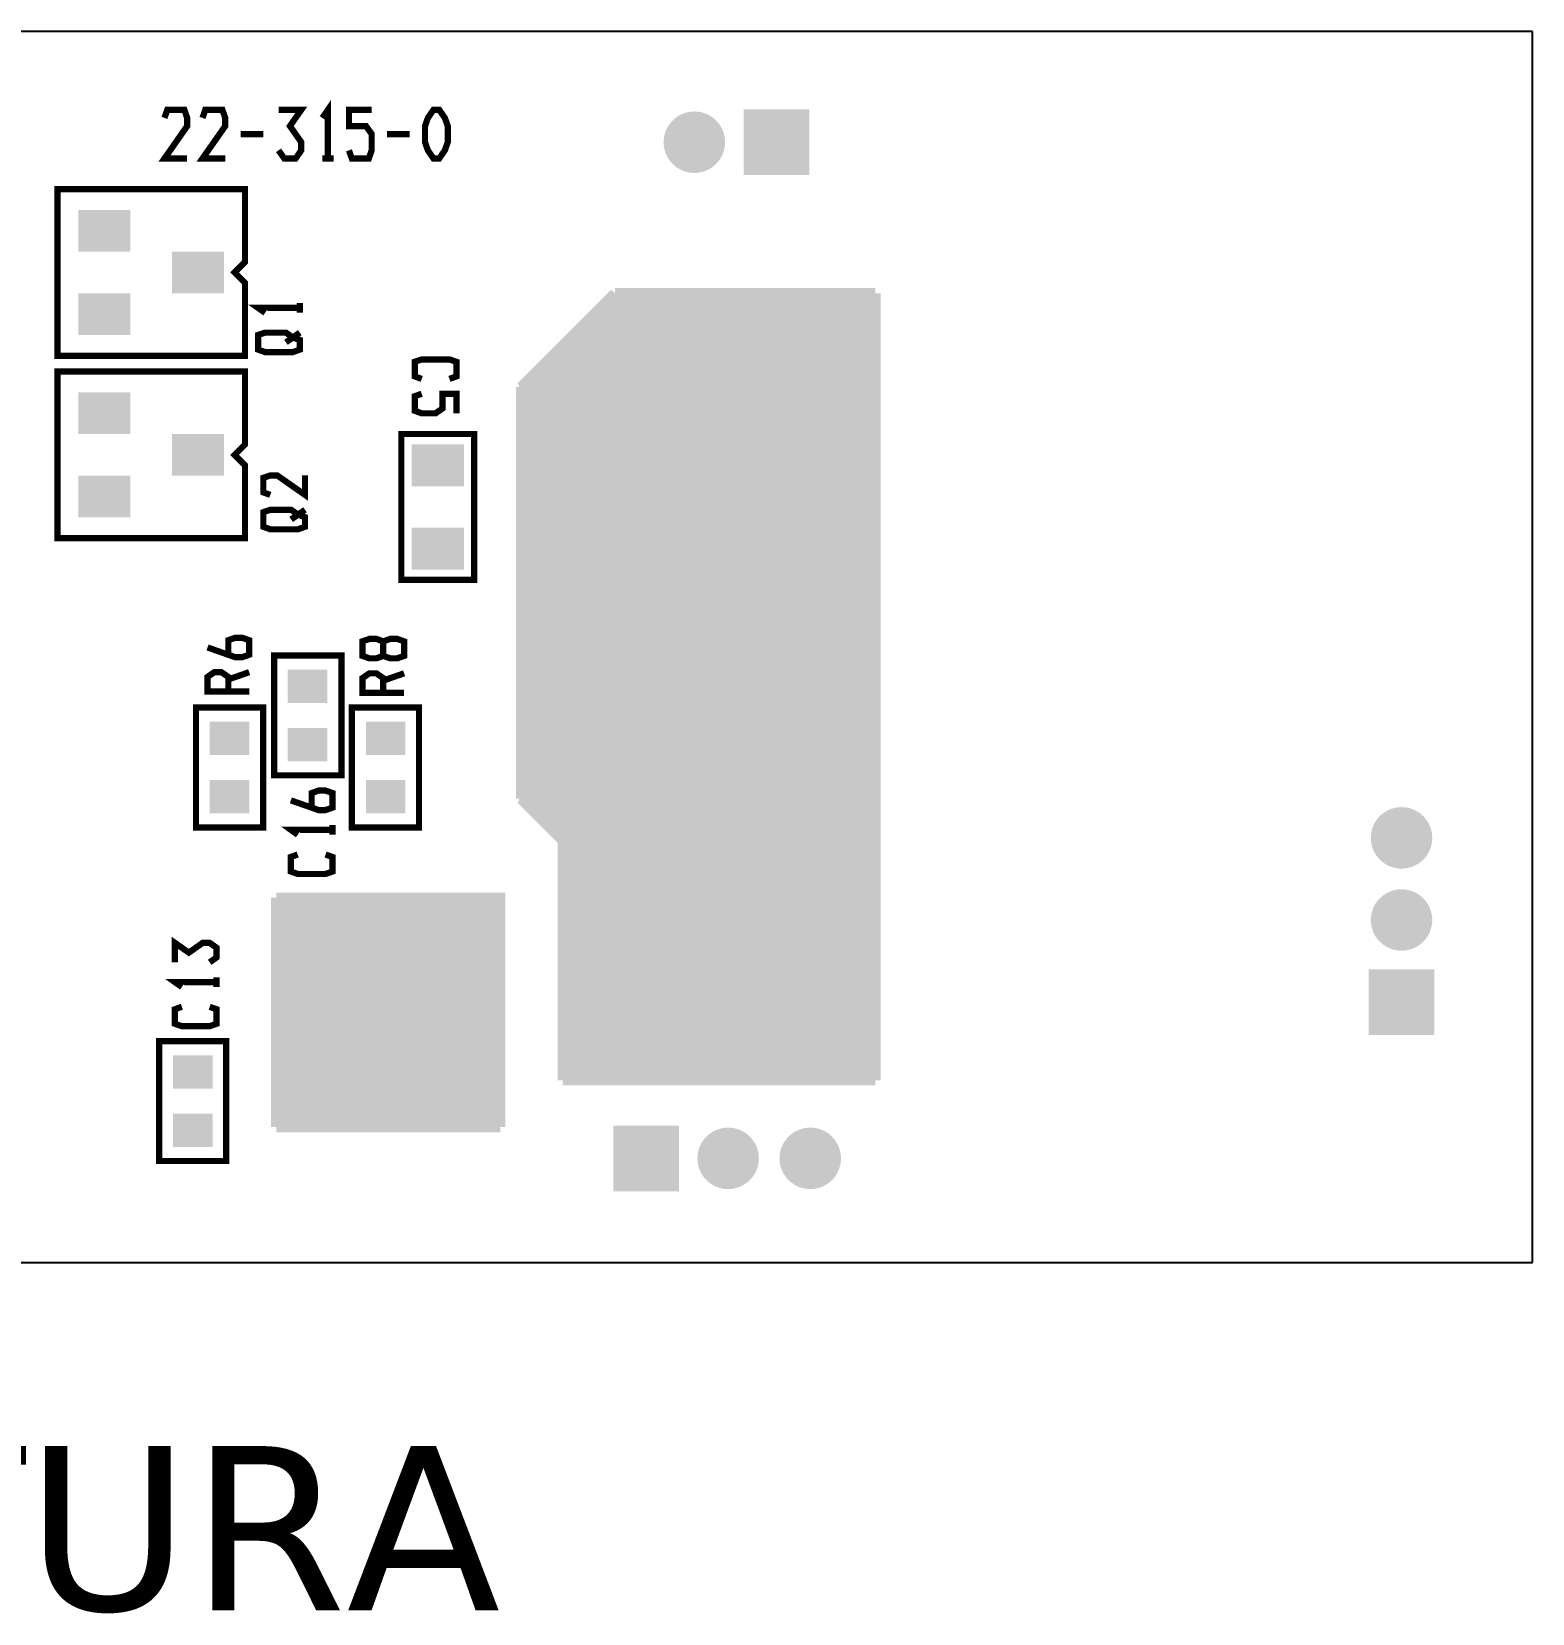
# Model space of a CAD drawing. Extents: x -18 to 89, y -48 to 32.
# Drawn here: x 52.49 to 89.08, y -48.16 to -9.61 of the extents above; entities that cross this region are included whole.
import ezdxf

# ---------------------------------------------------------------- set-up
doc = ezdxf.new("R2010")
doc.units = 0
doc.header["$MEASUREMENT"] = 0
doc.layers.get('0').update_dxf_attribs({"linetype": 'CONTINUOUS'})
for name, color, linetype in [('22-315-0_DRD', 7, 'CONTINUOUS'), ('22-315-0_SMB', 9, 'CONTINUOUS'), ('22-315-0_SSB', 1, 'CONTINUOUS')]:
    doc.layers.add(name, color=color, linetype=linetype)
doc.styles.get("Standard").update_dxf_attribs({"font": 'verdana.ttf', "height": 4})

# ---------------------------------------------------------------- blocks, each defined once
blk = doc.blocks.new('RECTANGLE_2')
blk.add_solid([(0.63627, 0.51308), (0.63627, -0.51308), (-0.63627, 0.51308), (-0.63627, -0.51308)])
blk = doc.blocks.new('RECTANGLE_8')
blk.add_solid([(0.4826, 0.4064), (0.4826, -0.4064), (-0.4826, 0.4064), (-0.4826, -0.4064)])
blk = doc.blocks.new('ROUND_19')
at = {"const_width": 0.7493}
blk.add_lwpolyline([(-0.37465, 0, 1), (0.37465, 0, 1)], format="xyb", close=True, dxfattribs=at)
blk = doc.blocks.new('SQUARE_20')
blk.add_solid([(0.8001, 0.8001), (0.8001, -0.8001), (-0.8001, 0.8001), (-0.8001, -0.8001)])
blk = doc.blocks.new('RECTANGLE_12')
blk.add_solid([(0.635, 0.508), (0.635, -0.508), (-0.635, 0.508), (-0.635, -0.508)])

msp = doc.modelspace()

# ---------------------------------------------------------------- linework, layer by layer
at = {"layer": '22-315-0_DRD'}
for p, q in [((89.076, -9.612), (-17.924, -9.612)), ((89.076, -39.611), (89.076, -9.612)), ((-17.924, -39.611), (82.076, -39.611)), ((82.076, -39.611), (89.076, -39.611))]:
    msp.add_line(p, q, dxfattribs=at)
at = {"layer": '22-315-0_SMB'}
for points, const_width in [([(56.282, -12.703), (55.729, -12.703), (56.282, -11.913), (56.282, -11.715), (56.214, -11.517), (55.797, -11.517), (55.729, -11.715)], 0.152), ([(57.21, -12.703), (56.656, -12.703), (57.21, -11.913), (57.21, -11.715), (57.141, -11.517), (56.724, -11.517), (56.656, -11.715)], 0.152), ([(58.51, -12.505), (58.65, -12.703), (58.927, -12.703), (59.064, -12.505), (59.064, -12.306), (58.787, -11.913), (59.064, -11.517), (58.51, -11.517)], 0.152), ([(59.714, -12.703), (59.714, -11.517), (59.577, -11.715)], 0.152), ([(60.227, -12.505), (60.296, -12.703), (60.71, -12.703), (60.781, -12.505), (60.781, -12.108), (60.641, -11.913), (60.227, -11.913), (60.227, -11.517), (60.781, -11.517)], 0.152), ([(62.287, -12.703), (62.15, -12.505), (62.081, -12.306), (62.081, -11.913), (62.15, -11.715), (62.287, -11.517), (62.427, -11.517), (62.564, -11.715), (62.635, -11.913), (62.635, -12.306), (62.564, -12.505), (62.427, -12.703), (62.287, -12.703)], 0.152), ([(58.137, -12.108), (57.583, -12.108)], 0.152), ([(61.708, -12.108), (61.154, -12.108)], 0.152), ([(59.854, -12.703), (59.577, -12.703)], 0.152), ([(66.709, -15.989), (64.423, -18.275)], 0.254), ([(66.557, -16.142), (66.557, -35.166)], 0.254), ([(66.608, -16.091), (73.059, -16.091)], 0.254), ([(66.709, -15.989), (73.059, -15.989)], 0.254), ([(66.785, -15.989), (66.785, -35.166)], 0.254), ([(67.014, -15.989), (67.014, -35.166)], 0.254), ([(67.243, -15.989), (67.243, -35.166)], 0.254), ([(67.471, -15.989), (67.471, -35.166)], 0.254), ([(67.7, -15.989), (67.7, -35.166)], 0.254), ([(67.928, -15.989), (67.928, -35.166)], 0.254), ([(68.157, -15.989), (68.157, -35.166)], 0.254), ([(68.386, -15.989), (68.386, -35.166)], 0.254), ([(68.614, -15.989), (68.614, -35.166)], 0.254), ([(68.843, -15.989), (68.843, -35.166)], 0.254), ([(69.071, -15.989), (69.071, -35.166)], 0.254), ([(69.3, -15.989), (69.3, -35.166)], 0.254), ([(69.529, -15.989), (69.529, -35.166)], 0.254), ([(69.757, -15.989), (69.757, -35.166)], 0.254), ([(69.986, -15.989), (69.986, -35.166)], 0.254), ([(70.214, -15.989), (70.214, -35.166)], 0.254), ([(70.443, -15.989), (70.443, -35.166)], 0.254), ([(70.672, -15.989), (70.672, -35.166)], 0.254), ([(70.9, -15.989), (70.9, -35.166)], 0.254), ([(71.129, -15.989), (71.129, -35.166)], 0.254), ([(71.357, -15.989), (71.357, -35.166)], 0.254), ([(71.586, -15.989), (71.586, -35.166)], 0.254), ([(71.815, -15.989), (71.815, -35.166)], 0.254), ([(72.043, -15.989), (72.043, -35.166)], 0.254), ([(72.272, -15.989), (72.272, -35.166)], 0.254), ([(72.5, -15.989), (72.5, -35.166)], 0.254), ([(72.729, -15.989), (72.729, -35.166)], 0.254), ([(72.958, -15.989), (72.958, -35.166)], 0.254), ([(73.059, -15.989), (73.059, -35.166)], 0.254), ([(66.1, -16.599), (66.1, -35.166)], 0.254), ([(66.15, -16.548), (73.059, -16.548)], 0.254), ([(66.328, -16.37), (66.328, -35.166)], 0.254), ([(66.379, -16.32), (73.059, -16.32)], 0.254), ([(65.642, -17.056), (65.642, -35.166)], 0.254), ([(65.693, -17.005), (73.059, -17.005)], 0.254), ([(65.871, -16.828), (65.871, -35.166)], 0.254), ([(65.922, -16.777), (73.059, -16.777)], 0.254), ([(65.236, -17.463), (73.059, -17.463)], 0.254), ([(65.414, -17.285), (65.414, -29.299)], 0.254), ([(65.465, -17.234), (73.059, -17.234)], 0.254), ([(64.957, -17.742), (64.957, -28.842)], 0.254), ([(65.007, -17.691), (73.059, -17.691)], 0.254), ([(65.185, -17.513), (65.185, -29.07)], 0.254), ([(64.499, -18.199), (64.499, -28.385)], 0.254), ([(64.55, -18.148), (73.059, -18.148)], 0.254), ([(64.728, -17.971), (64.728, -28.613)], 0.254), ([(64.779, -17.92), (73.059, -17.92)], 0.254), ([(64.423, -18.275), (64.423, -28.308)], 0.254), ([(64.423, -18.377), (73.059, -18.377)], 0.254), ([(64.423, -18.606), (73.059, -18.606)], 0.254), ([(64.423, -18.834), (73.059, -18.834)], 0.254), ([(64.423, -19.063), (73.059, -19.063)], 0.254), ([(64.423, -19.291), (73.059, -19.291)], 0.254), ([(64.423, -19.52), (73.059, -19.52)], 0.254), ([(64.423, -19.749), (73.059, -19.749)], 0.254), ([(64.423, -19.977), (73.059, -19.977)], 0.254), ([(64.423, -20.206), (73.059, -20.206)], 0.254), ([(64.423, -20.434), (73.059, -20.434)], 0.254), ([(64.423, -20.663), (73.059, -20.663)], 0.254), ([(64.423, -20.892), (73.059, -20.892)], 0.254), ([(64.423, -21.12), (73.059, -21.12)], 0.254), ([(64.423, -21.349), (73.059, -21.349)], 0.254), ([(64.423, -21.577), (73.059, -21.577)], 0.254), ([(64.423, -21.806), (73.059, -21.806)], 0.254), ([(64.423, -22.035), (73.059, -22.035)], 0.254), ([(64.423, -22.263), (73.059, -22.263)], 0.254), ([(64.423, -22.492), (73.059, -22.492)], 0.254), ([(64.423, -22.72), (73.059, -22.72)], 0.254), ([(64.423, -22.949), (73.059, -22.949)], 0.254), ([(64.423, -23.178), (73.059, -23.178)], 0.254), ([(64.423, -23.406), (73.059, -23.406)], 0.254), ([(64.423, -23.635), (73.059, -23.635)], 0.254), ([(64.423, -23.863), (73.059, -23.863)], 0.254), ([(64.423, -24.092), (73.059, -24.092)], 0.254), ([(64.423, -24.321), (73.059, -24.321)], 0.254), ([(64.423, -24.549), (73.059, -24.549)], 0.254), ([(64.423, -24.778), (73.059, -24.778)], 0.254), ([(64.423, -25.006), (73.059, -25.006)], 0.254), ([(64.423, -25.235), (73.059, -25.235)], 0.254), ([(64.423, -25.464), (73.059, -25.464)], 0.254), ([(64.423, -25.692), (73.059, -25.692)], 0.254), ([(64.423, -25.921), (73.059, -25.921)], 0.254), ([(64.423, -26.149), (73.059, -26.149)], 0.254), ([(64.423, -26.378), (73.059, -26.378)], 0.254), ([(64.423, -26.607), (73.059, -26.607)], 0.254), ([(64.423, -26.835), (73.059, -26.835)], 0.254), ([(64.423, -27.064), (73.059, -27.064)], 0.254), ([(64.423, -27.292), (73.059, -27.292)], 0.254), ([(64.423, -27.521), (73.059, -27.521)], 0.254), ([(64.423, -27.75), (73.059, -27.75)], 0.254), ([(64.423, -27.978), (73.059, -27.978)], 0.254), ([(64.423, -28.207), (73.059, -28.207)], 0.254), ([(64.423, -28.308), (65.439, -29.324)], 0.254), ([(64.55, -28.435), (73.059, -28.435)], 0.254), ([(64.779, -28.664), (73.059, -28.664)], 0.254), ([(65.007, -28.893), (73.059, -28.893)], 0.254), ([(65.236, -29.121), (73.059, -29.121)], 0.254), ([(65.439, -29.324), (65.439, -35.166)], 0.254), ([(65.439, -29.35), (73.059, -29.35)], 0.254), ([(65.439, -29.578), (73.059, -29.578)], 0.254), ([(65.439, -29.807), (73.059, -29.807)], 0.254), ([(65.439, -30.036), (73.059, -30.036)], 0.254), ([(65.439, -30.264), (73.059, -30.264)], 0.254), ([(65.439, -30.493), (73.059, -30.493)], 0.254), ([(58.454, -30.721), (58.454, -36.309)], 0.254), ([(58.454, -30.721), (63.915, -30.721), (63.915, -36.309)], 0.254), ([(58.454, -30.95), (63.915, -30.95)], 0.254), ([(58.556, -30.721), (58.556, -36.309)], 0.254), ([(58.784, -30.721), (58.784, -36.309)], 0.254), ([(59.013, -30.721), (59.013, -36.309)], 0.254), ([(59.242, -30.721), (59.242, -36.309)], 0.254), ([(59.47, -30.721), (59.47, -36.309)], 0.254), ([(59.699, -30.721), (59.699, -36.309)], 0.254), ([(59.927, -30.721), (59.927, -36.309)], 0.254), ([(60.156, -30.721), (60.156, -36.309)], 0.254), ([(60.385, -30.721), (60.385, -36.309)], 0.254), ([(60.613, -30.721), (60.613, -36.309)], 0.254), ([(60.842, -30.721), (60.842, -36.309)], 0.254), ([(61.07, -30.721), (61.07, -36.309)], 0.254), ([(61.299, -30.721), (61.299, -36.309)], 0.254), ([(61.528, -30.721), (61.528, -36.309)], 0.254), ([(61.756, -30.721), (61.756, -36.309)], 0.254), ([(61.985, -30.721), (61.985, -36.309)], 0.254), ([(62.213, -30.721), (62.213, -36.309)], 0.254), ([(62.442, -30.721), (62.442, -36.309)], 0.254), ([(62.671, -30.721), (62.671, -36.309)], 0.254), ([(62.899, -30.721), (62.899, -36.309)], 0.254), ([(63.128, -30.721), (63.128, -36.309)], 0.254), ([(63.356, -30.721), (63.356, -36.309)], 0.254), ([(63.585, -30.721), (63.585, -36.309)], 0.254), ([(63.814, -30.721), (63.814, -36.309)], 0.254), ([(65.439, -30.721), (73.059, -30.721)], 0.254), ([(65.439, -30.95), (73.059, -30.95)], 0.254), ([(58.454, -31.179), (63.915, -31.179)], 0.254), ([(65.439, -31.179), (73.059, -31.179)], 0.254), ([(58.454, -31.407), (63.915, -31.407)], 0.254), ([(58.454, -31.636), (63.915, -31.636)], 0.254), ([(65.439, -31.407), (73.059, -31.407)], 0.254), ([(65.439, -31.636), (73.059, -31.636)], 0.254), ([(58.454, -31.864), (63.915, -31.864)], 0.254), ([(58.454, -32.093), (63.915, -32.093)], 0.254), ([(65.439, -31.864), (73.059, -31.864)], 0.254), ([(65.439, -32.093), (73.059, -32.093)], 0.254), ([(58.454, -32.322), (63.915, -32.322)], 0.254), ([(65.439, -32.322), (73.059, -32.322)], 0.254), ([(58.454, -32.55), (63.915, -32.55)], 0.254), ([(58.454, -32.779), (63.915, -32.779)], 0.254), ([(65.439, -32.55), (73.059, -32.55)], 0.254), ([(65.439, -32.779), (73.059, -32.779)], 0.254), ([(58.454, -33.007), (63.915, -33.007)], 0.254), ([(58.454, -33.236), (63.915, -33.236)], 0.254), ([(65.439, -33.007), (73.059, -33.007)], 0.254), ([(65.439, -33.236), (73.059, -33.236)], 0.254), ([(58.454, -33.465), (63.915, -33.465)], 0.254), ([(65.439, -33.465), (73.059, -33.465)], 0.254), ([(58.454, -33.693), (63.915, -33.693)], 0.254), ([(58.454, -33.922), (63.915, -33.922)], 0.254), ([(65.439, -33.693), (73.059, -33.693)], 0.254), ([(65.439, -33.922), (73.059, -33.922)], 0.254), ([(58.454, -34.15), (63.915, -34.15)], 0.254), ([(58.454, -34.379), (63.915, -34.379)], 0.254), ([(65.439, -34.15), (73.059, -34.15)], 0.254), ([(65.439, -34.379), (73.059, -34.379)], 0.254), ([(58.454, -34.608), (63.915, -34.608)], 0.254), ([(65.439, -34.608), (73.059, -34.608)], 0.254), ([(58.454, -34.836), (63.915, -34.836)], 0.254), ([(58.454, -35.065), (63.915, -35.065)], 0.254), ([(65.439, -34.836), (73.059, -34.836)], 0.254), ([(65.439, -35.065), (73.059, -35.065)], 0.254), ([(65.439, -35.166), (73.059, -35.166)], 0.254), ([(58.454, -35.293), (63.915, -35.293)], 0.254), ([(58.454, -35.522), (63.915, -35.522)], 0.254), ([(58.454, -35.751), (63.915, -35.751)], 0.254), ([(58.454, -35.979), (63.915, -35.979)], 0.254), ([(58.454, -36.208), (63.915, -36.208)], 0.254), ([(58.454, -36.309), (63.915, -36.309)], 0.254)]:
    msp.add_lwpolyline(points, dxfattribs=dict(at, const_width=const_width))
at = {"layer": '22-315-0_SSB', "const_width": 0.152}
for points in [[(53.12, -13.449), (53.12, -17.513), (57.692, -17.513), (57.692, -15.735), (57.438, -15.481), (57.692, -15.227), (57.692, -13.449), (53.12, -13.449)], [(59.028, -16.228), (59.028, -16.464)], [(59.028, -16.345), (58.012, -16.345), (58.182, -16.464)], [(58.858, -17.422), (59.028, -17.361), (59.028, -17.125), (58.858, -17.066), (58.69, -16.947), (58.182, -16.947), (58.012, -17.005), (58.012, -17.361), (58.182, -17.422), (58.858, -17.422)], [(58.69, -17.183), (59.028, -16.947)], [(62, -18.075), (61.83, -18.014), (61.83, -17.658), (62, -17.6), (62.676, -17.6), (62.846, -17.658), (62.846, -18.014), (62.676, -18.075)], [(53.12, -17.894), (53.12, -21.958), (57.692, -21.958), (57.692, -20.18), (57.438, -19.926), (57.692, -19.672), (57.692, -17.894), (53.12, -17.894)], [(62, -18.438), (61.83, -18.496), (61.83, -18.852), (62, -18.913), (62.338, -18.913), (62.508, -18.794), (62.508, -18.438), (62.846, -18.438), (62.846, -18.913)], [(61.502, -19.418), (61.502, -22.974), (63.28, -22.974), (63.28, -19.418), (61.502, -19.418)], [(59.155, -20.427), (59.155, -20.902), (58.477, -20.427), (58.309, -20.427), (58.139, -20.485), (58.139, -20.841), (58.309, -20.902)], [(58.985, -21.74), (59.155, -21.679), (59.155, -21.443), (58.985, -21.384), (58.817, -21.265), (58.309, -21.265), (58.139, -21.323), (58.139, -21.679), (58.309, -21.74), (58.985, -21.74)], [(58.817, -21.501), (59.155, -21.265)], [(57.286, -24.798), (57.286, -24.443), (57.453, -24.384), (57.624, -24.384), (57.794, -24.443), (57.794, -24.798), (57.624, -24.857), (57.453, -24.857), (56.778, -24.62)], [(61.063, -24.471), (60.895, -24.412), (60.725, -24.412), (60.555, -24.471), (60.555, -24.826), (60.725, -24.885), (60.895, -24.885), (61.063, -24.826), (61.063, -24.471), (61.233, -24.412), (61.403, -24.412), (61.571, -24.471), (61.571, -24.826), (61.403, -24.885), (61.233, -24.885), (61.063, -24.826)], [(60.042, -27.737), (60.042, -24.816), (58.403, -24.816), (58.403, -27.737), (60.042, -27.737)], [(57.286, -25.695), (57.286, -25.339), (57.116, -25.222), (56.945, -25.222), (56.778, -25.339), (56.778, -25.695), (57.794, -25.695)], [(57.286, -25.4), (57.794, -25.222)], [(61.063, -25.723), (61.063, -25.367), (60.895, -25.25), (60.725, -25.25), (60.555, -25.367), (60.555, -25.723), (61.571, -25.723)], [(61.063, -25.428), (61.571, -25.25)], [(58.137, -29.007), (58.137, -26.086), (56.498, -26.086), (56.498, -29.007), (58.137, -29.007)], [(60.296, -26.086), (60.296, -29.007), (61.934, -29.007), (61.934, -26.086), (60.296, -26.086)], [(59.318, -28.524), (59.318, -28.169), (59.485, -28.108), (59.656, -28.108), (59.826, -28.169), (59.826, -28.524), (59.656, -28.583), (59.485, -28.583), (58.81, -28.347)], [(59.826, -28.946), (59.826, -29.185)], [(59.826, -29.065), (58.81, -29.065), (58.977, -29.185)], [(59.656, -29.667), (59.826, -29.726), (59.826, -30.081), (59.656, -30.14), (58.977, -30.14), (58.81, -30.081), (58.81, -29.726), (58.977, -29.667)], [(56.831, -32.294), (56.999, -32.174), (56.999, -31.938), (56.831, -31.819), (56.661, -31.819), (56.323, -32.057), (55.983, -31.819), (55.983, -32.294)], [(56.999, -32.776), (55.983, -32.776), (56.153, -32.896)], [(56.999, -32.657), (56.999, -32.896)], [(56.831, -33.378), (56.999, -33.437), (56.999, -33.792), (56.831, -33.851), (56.153, -33.851), (55.983, -33.792), (55.983, -33.437), (56.153, -33.378)], [(55.597, -34.214), (55.597, -37.135), (57.235, -37.135), (57.235, -34.214), (55.597, -34.214)]]:
    msp.add_lwpolyline(points, dxfattribs=at)

# ---------------------------------------------------------------- block references
at = {"layer": '22-315-0_SMB', "xscale": -1}
for name, p in [('ROUND_19', (68.647, -12.306)), ('SQUARE_20', (70.646, -12.306)), ('RECTANGLE_12', (54.263, -14.465)), ('RECTANGLE_12', (56.549, -15.481)), ('RECTANGLE_12', (54.263, -16.497)), ('RECTANGLE_12', (54.263, -18.91)), ('RECTANGLE_12', (56.549, -19.926)), ('RECTANGLE_2', (62.391, -20.18)), ('RECTANGLE_12', (54.263, -20.942)), ('RECTANGLE_2', (62.391, -22.212)), ('RECTANGLE_8', (59.216, -25.565)), ('RECTANGLE_8', (57.311, -26.835)), ('RECTANGLE_8', (59.216, -26.988)), ('RECTANGLE_8', (61.121, -26.835)), ('RECTANGLE_8', (57.311, -28.258)), ('RECTANGLE_8', (61.121, -28.258)), ('ROUND_19', (85.886, -29.261)), ('ROUND_19', (85.886, -31.262)), ('SQUARE_20', (85.886, -33.261)), ('RECTANGLE_8', (56.422, -34.963)), ('RECTANGLE_8', (56.422, -36.386)), ('SQUARE_20', (67.471, -37.071)), ('ROUND_19', (69.47, -37.071)), ('ROUND_19', (71.472, -37.071))]:
    msp.add_blockref(name, p, dxfattribs=at)

# ---------------------------------------------------------------- texts
at = {"linetype": 'Continuous'}
msp.add_text('LATO SALDATURA', height=4, dxfattribs=at).set_placement((14.489, -48.083))

doc.saveas('drawing.dxf')
